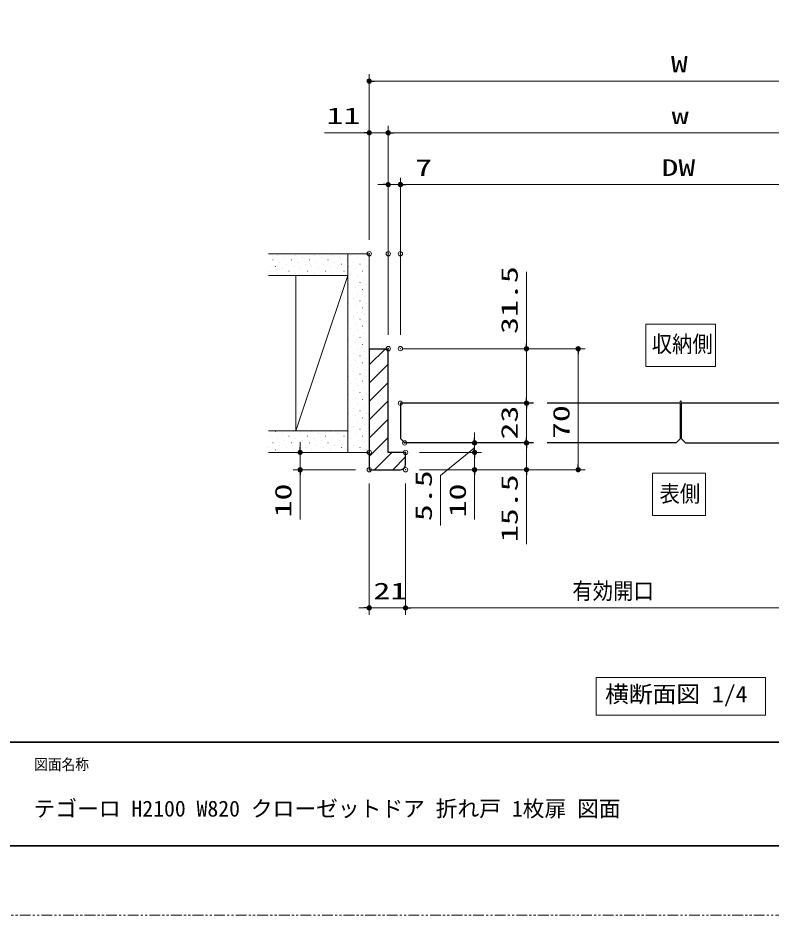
# Model space of a CAD drawing. Units: millimetres, scale not verified. Extents: x -1306 to 1306, y -607 to 607.
# Drawn here: x -883 to -447, y -594 to -75 of the extents above; entities that cross this region are included whole.
import ezdxf
from ezdxf.enums import TextEntityAlignment as Align

# ---------------------------------------------------------------- set-up
doc = ezdxf.new("R2010")
doc.units = ezdxf.units.MM
doc.header["$LTSCALE"] = 5
doc.header["$PDMODE"] = 32
doc.header["$PDSIZE"] = 2.5
doc.linetypes.add('USER1', pattern=[0.375, 0.25, -0.125])
doc.linetypes.add('USER3', pattern=[2.5, 1.25, -0.25, 0.25, -0.25, 0.25, -0.25])
for name, color, linetype, lineweight in [('0-1_線(白)', 7, 'Continuous', 30), ('0-2_線(黄)', 2, 'Continuous', 15), ('0-3_点線(水)', 4, 'USER1', 9), ('0-5_ハッチング', 6, 'Continuous', 9), ('0-7_寸法線', 3, 'Continuous', 13), ('0-8_0', 3, 'Continuous', 25), ('0-9_DEFPOINTS', 7, 'Continuous', 5), ('0-B_陰線', 4, 'USER3', 9), ('0-C_図面枠', 7, 'Continuous', 35)]:
    doc.layers.add(name, color=color, linetype=linetype, lineweight=lineweight)
doc.styles.add('ＭＳ ゴシック', font='')
doc.styles.get('ＭＳ ゴシック').set_extended_font_data('MS Gothic')

# ---------------------------------------------------------------- blocks, each defined once
blk = doc.blocks.new('_DOT')
at = {"layer": '0-8_0'}
blk.add_line((-2.5, 0), (-5, 0), dxfattribs=at)
for points in [[(0, 0), (-2.5, 0), (-2.48, 0.313)], [(0, 0), (-2.48, -0.313), (-2.5, 0)], [(0, 0), (-2.48, 0.313), (-2.421, 0.622)], [(0, 0), (-2.421, -0.622), (-2.48, -0.313)], [(0, 0), (-2.421, 0.622), (-2.324, 0.92)], [(0, 0), (-2.324, -0.92), (-2.421, -0.622)], [(0, 0), (-2.324, 0.92), (-2.191, 1.204)], [(0, 0), (-2.191, -1.204), (-2.324, -0.92)], [(0, 0), (-2.191, 1.204), (-2.023, 1.469)], [(0, 0), (-2.023, -1.469), (-2.191, -1.204)], [(0, 0), (-2.023, 1.469), (-1.822, 1.711)], [(0, 0), (-1.822, -1.711), (-2.023, -1.469)], [(0, 0), (-1.822, 1.711), (-1.594, 1.926)], [(0, 0), (-1.594, -1.926), (-1.822, -1.711)], [(0, 0), (-1.594, 1.926), (-1.34, 2.111)], [(0, 0), (-1.34, -2.111), (-1.594, -1.926)], [(0, 0), (-1.34, 2.111), (-1.064, 2.262)], [(0, 0), (-1.064, -2.262), (-1.34, -2.111)], [(0, 0), (-1.064, 2.262), (-0.773, 2.378)], [(0, 0), (-0.773, -2.378), (-1.064, -2.262)], [(0, 0), (-0.773, 2.378), (-0.468, 2.456)], [(0, 0), (-0.468, -2.456), (-0.773, -2.378)], [(0, 0), (-0.468, 2.456), (-0.157, 2.495)], [(0, 0), (-0.157, -2.495), (-0.468, -2.456)], [(0, 0), (-0.157, 2.495), (0.157, 2.495)], [(0, 0), (0.157, -2.495), (-0.157, -2.495)], [(0, 0), (0.157, 2.495), (0.468, 2.456)], [(0, 0), (0.468, 2.456), (0.773, 2.378)], [(0, 0), (0.773, 2.378), (1.064, 2.262)], [(0, 0), (1.064, 2.262), (1.34, 2.111)], [(0, 0), (1.34, 2.111), (1.594, 1.926)], [(0, 0), (1.594, 1.926), (1.822, 1.711)], [(0, 0), (1.822, 1.711), (2.023, 1.469)], [(0, 0), (2.023, 1.469), (2.191, 1.204)], [(0, 0), (2.191, 1.204), (2.324, 0.92)], [(0, 0), (2.324, 0.92), (2.421, 0.622)], [(0, 0), (2.421, 0.622), (2.48, 0.313)], [(0, 0), (2.48, 0.313), (2.5, 0)], [(0, 0), (0.468, -2.456), (0.157, -2.495)], [(0, 0), (0.773, -2.378), (0.468, -2.456)], [(0, 0), (1.064, -2.262), (0.773, -2.378)], [(0, 0), (1.34, -2.111), (1.064, -2.262)], [(0, 0), (1.594, -1.926), (1.34, -2.111)], [(0, 0), (1.822, -1.711), (1.594, -1.926)], [(0, 0), (2.023, -1.469), (1.822, -1.711)], [(0, 0), (2.191, -1.204), (2.023, -1.469)], [(0, 0), (2.324, -0.92), (2.191, -1.204)], [(0, 0), (2.421, -0.622), (2.324, -0.92)], [(0, 0), (2.48, -0.313), (2.421, -0.622)], [(0, 0), (2.5, 0), (2.48, -0.313)]]:
    blk.add_solid(points, dxfattribs=at)

msp = doc.modelspace()

# ---------------------------------------------------------------- linework, layer by layer
at = {"layer": '0-1_線(白)'}
for p, q in [((-679.396, -266.219), (-668.396, -266.219)), ((-584.334, -297.719), (-661.396, -297.719)), ((-499.271, -297.719), (-576.334, -297.719)), ((-499.271, -318.219), (-499.271, -297.719)), ((-498.771, -297.719), (-498.771, -318.219)), ((-421.709, -297.719), (-498.771, -297.719)), ((-584.334, -320.719), (-658.896, -320.719)), ((-501.771, -320.719), (-576.334, -320.719)), ((-501.771, -320.719), (-499.271, -318.219)), ((-498.771, -318.219), (-496.271, -320.719)), ((-496.271, -320.719), (-421.709, -320.719))]:
    msp.add_line(p, q, dxfattribs=at)
for points in [[(-679.396, -266.219), (-679.396, -336.219), (-661.396, -336.219)], [(-658.396, -333.219), (-658.396, -326.219), (-668.396, -326.219), (-668.396, -266.219)], [(-661.396, -297.719), (-661.396, -318.219), (-658.896, -320.719)]]:
    msp.add_lwpolyline(points, dxfattribs=at)
msp.add_arc((-661.396, -333.219), 3, 270, 0, dxfattribs=at)
at = {"layer": '0-2_線(黄)'}
for p, q in [((-737.786, -211.219), (-679.396, -211.219)), ((-691.896, -211.219), (-691.896, -326.219)), ((-679.396, -211.219), (-679.396, -266.219)), ((-737.786, -223.719), (-691.896, -223.719)), ((-721.896, -313.719), (-691.896, -223.719)), ((-721.896, -223.719), (-721.896, -313.719)), ((-737.786, -313.719), (-691.896, -313.719)), ((-737.786, -326.219), (-679.396, -326.219))]:
    msp.add_line(p, q, dxfattribs=at)
msp.add_lwpolyline([(-548.037, -456.405), (-450.006, -456.405), (-450.006, -478.24), (-548.037, -478.24)], close=True, dxfattribs=at)
at = {"layer": '0-3_点線(水)'}
for p, q in [((-498.521, -296.719), (-499.521, -296.719)), ((-499.021, -297.219), (-499.021, -296.219))]:
    msp.add_line(p, q, dxfattribs=at)
at = {"layer": '0-5_ハッチング'}
for p, q in [((-732.497, -212.027), (-732.447, -212.027)), ((-721.89, -212.027), (-721.84, -212.027)), ((-711.283, -212.027), (-711.233, -212.027)), ((-700.677, -212.027), (-700.627, -212.027)), ((-690.07, -212.027), (-690.02, -212.027)), ((-679.464, -212.027), (-679.414, -212.027)), ((-735.148, -214.679), (-735.098, -214.679)), ((-731.171, -216.005), (-731.121, -216.005)), ((-728.519, -213.353), (-728.469, -213.353)), ((-727.193, -217.331), (-727.143, -217.331)), ((-724.542, -214.679), (-724.492, -214.679)), ((-720.564, -216.005), (-720.514, -216.005)), ((-717.913, -213.353), (-717.863, -213.353)), ((-716.587, -217.331), (-716.537, -217.331)), ((-713.935, -214.679), (-713.885, -214.679)), ((-709.958, -216.005), (-709.908, -216.005)), ((-707.306, -213.353), (-707.256, -213.353)), ((-705.98, -217.331), (-705.93, -217.331)), ((-703.328, -214.679), (-703.278, -214.679)), ((-699.351, -216.005), (-699.301, -216.005)), ((-696.699, -213.353), (-696.649, -213.353)), ((-695.373, -217.331), (-695.323, -217.331)), ((-692.722, -214.679), (-692.672, -214.679)), ((-688.744, -216.005), (-688.694, -216.005)), ((-686.093, -213.353), (-686.043, -213.353)), ((-684.767, -217.331), (-684.717, -217.331)), ((-682.115, -214.679), (-682.065, -214.679)), ((-736.474, -221.308), (-736.424, -221.308)), ((-733.822, -218.657), (-733.772, -218.657)), ((-732.497, -222.634), (-732.447, -222.634)), ((-729.845, -219.982), (-729.795, -219.982)), ((-725.867, -221.308), (-725.817, -221.308)), ((-723.216, -218.657), (-723.166, -218.657)), ((-721.89, -222.634), (-721.84, -222.634)), ((-719.238, -219.982), (-719.188, -219.982)), ((-715.261, -221.308), (-715.211, -221.308)), ((-712.609, -218.657), (-712.559, -218.657)), ((-711.283, -222.634), (-711.233, -222.634)), ((-708.632, -219.982), (-708.582, -219.982)), ((-704.654, -221.308), (-704.604, -221.308)), ((-702.003, -218.657), (-701.953, -218.657)), ((-700.677, -222.634), (-700.627, -222.634)), ((-698.025, -219.982), (-697.975, -219.982)), ((-694.048, -221.308), (-693.998, -221.308)), ((-691.396, -218.657), (-691.346, -218.657)), ((-690.07, -222.634), (-690.02, -222.634)), ((-687.419, -219.982), (-687.369, -219.982)), ((-683.441, -221.308), (-683.391, -221.308)), ((-680.789, -218.657), (-680.739, -218.657)), ((-679.464, -222.634), (-679.414, -222.634)), ((-688.744, -226.611), (-688.694, -226.611)), ((-686.093, -223.96), (-686.043, -223.96)), ((-684.767, -227.937), (-684.717, -227.937)), ((-682.115, -225.286), (-682.065, -225.286)), ((-691.396, -229.263), (-691.346, -229.263)), ((-690.07, -233.241), (-690.02, -233.241)), ((-687.419, -230.589), (-687.369, -230.589)), ((-683.441, -231.915), (-683.391, -231.915)), ((-680.789, -229.263), (-680.739, -229.263)), ((-679.464, -233.241), (-679.414, -233.241)), ((-688.744, -237.218), (-688.694, -237.218)), ((-686.093, -234.566), (-686.043, -234.566)), ((-684.767, -238.544), (-684.717, -238.544)), ((-682.115, -235.892), (-682.065, -235.892)), ((-691.396, -239.87), (-691.346, -239.87)), ((-690.07, -243.847), (-690.02, -243.847)), ((-687.419, -241.196), (-687.369, -241.196)), ((-683.441, -242.521), (-683.391, -242.521)), ((-680.789, -239.87), (-680.739, -239.87)), ((-679.464, -243.847), (-679.414, -243.847)), ((-688.744, -247.825), (-688.694, -247.825)), ((-686.093, -245.173), (-686.043, -245.173)), ((-684.767, -249.151), (-684.717, -249.151)), ((-682.115, -246.499), (-682.065, -246.499)), ((-691.396, -250.476), (-691.346, -250.476)), ((-687.419, -251.802), (-687.369, -251.802)), ((-683.441, -253.128), (-683.391, -253.128)), ((-680.789, -250.476), (-680.739, -250.476)), ((-690.07, -254.454), (-690.02, -254.454)), ((-688.744, -258.431), (-688.694, -258.431)), ((-686.093, -255.78), (-686.043, -255.78)), ((-682.115, -257.105), (-682.065, -257.105)), ((-679.464, -254.454), (-679.414, -254.454)), ((-691.396, -261.083), (-691.346, -261.083)), ((-687.419, -262.409), (-687.369, -262.409)), ((-684.767, -259.757), (-684.717, -259.757)), ((-683.441, -263.735), (-683.391, -263.735)), ((-680.789, -261.083), (-680.739, -261.083)), ((-690.07, -265.06), (-690.02, -265.06)), ((-688.744, -269.038), (-688.694, -269.038)), ((-686.093, -266.386), (-686.043, -266.386)), ((-682.115, -267.712), (-682.065, -267.712)), ((-679.464, -265.06), (-679.414, -265.06)), ((-679.396, -275.6), (-670.015, -266.219)), ((-691.396, -271.69), (-691.346, -271.69)), ((-687.419, -273.015), (-687.369, -273.015)), ((-684.767, -270.364), (-684.717, -270.364)), ((-683.441, -274.341), (-683.391, -274.341)), ((-680.789, -271.69), (-680.739, -271.69)), ((-679.396, -286.206), (-668.396, -275.206)), ((-690.07, -275.667), (-690.02, -275.667)), ((-688.744, -279.644), (-688.694, -279.644)), ((-686.093, -276.993), (-686.043, -276.993)), ((-682.115, -278.319), (-682.065, -278.319)), ((-679.464, -275.667), (-679.414, -275.667)), ((-691.396, -282.296), (-691.346, -282.296)), ((-687.419, -283.622), (-687.369, -283.622)), ((-684.767, -280.97), (-684.717, -280.97)), ((-683.441, -284.948), (-683.391, -284.948)), ((-680.789, -282.296), (-680.739, -282.296)), ((-690.07, -286.274), (-690.02, -286.274)), ((-688.744, -290.251), (-688.694, -290.251)), ((-686.093, -287.599), (-686.043, -287.599)), ((-682.115, -288.925), (-682.065, -288.925)), ((-679.464, -286.274), (-679.414, -286.274)), ((-679.396, -296.813), (-668.396, -285.813)), ((-691.396, -292.903), (-691.346, -292.903)), ((-687.419, -294.229), (-687.369, -294.229)), ((-684.767, -291.577), (-684.717, -291.577)), ((-683.441, -295.554), (-683.391, -295.554)), ((-680.789, -292.903), (-680.739, -292.903)), ((-690.07, -296.88), (-690.02, -296.88)), ((-688.744, -300.858), (-688.694, -300.858)), ((-686.093, -298.206), (-686.043, -298.206)), ((-682.115, -299.532), (-682.065, -299.532)), ((-679.464, -296.88), (-679.414, -296.88)), ((-679.396, -307.42), (-668.396, -296.42)), ((-691.396, -303.509), (-691.346, -303.509)), ((-687.419, -304.835), (-687.369, -304.835)), ((-684.767, -302.184), (-684.717, -302.184)), ((-683.441, -306.161), (-683.391, -306.161)), ((-680.789, -303.509), (-680.739, -303.509)), ((-690.07, -307.487), (-690.02, -307.487)), ((-688.744, -311.464), (-688.694, -311.464)), ((-686.093, -308.813), (-686.043, -308.813)), ((-682.115, -310.138), (-682.065, -310.138)), ((-679.464, -307.487), (-679.414, -307.487)), ((-679.396, -318.026), (-668.396, -307.026)), ((-733.822, -314.116), (-733.772, -314.116)), ((-729.845, -315.442), (-729.795, -315.442)), ((-723.216, -314.116), (-723.166, -314.116)), ((-719.238, -315.442), (-719.188, -315.442)), ((-712.609, -314.116), (-712.559, -314.116)), ((-708.632, -315.442), (-708.582, -315.442)), ((-702.003, -314.116), (-701.953, -314.116)), ((-698.025, -315.442), (-697.975, -315.442)), ((-691.396, -314.116), (-691.346, -314.116)), ((-687.419, -315.442), (-687.369, -315.442)), ((-684.767, -312.79), (-684.717, -312.79)), ((-680.789, -314.116), (-680.739, -314.116)), ((-736.474, -316.768), (-736.424, -316.768)), ((-735.148, -320.745), (-735.098, -320.745)), ((-732.497, -318.093), (-732.447, -318.093)), ((-728.519, -319.419), (-728.469, -319.419)), ((-725.867, -316.768), (-725.817, -316.768)), ((-724.542, -320.745), (-724.492, -320.745)), ((-721.89, -318.093), (-721.84, -318.093)), ((-717.913, -319.419), (-717.863, -319.419)), ((-715.261, -316.768), (-715.211, -316.768)), ((-713.935, -320.745), (-713.885, -320.745)), ((-711.283, -318.093), (-711.233, -318.093)), ((-707.306, -319.419), (-707.256, -319.419)), ((-704.654, -316.768), (-704.604, -316.768)), ((-703.328, -320.745), (-703.278, -320.745)), ((-700.677, -318.093), (-700.627, -318.093)), ((-696.699, -319.419), (-696.649, -319.419)), ((-694.048, -316.768), (-693.998, -316.768)), ((-692.722, -320.745), (-692.672, -320.745)), ((-690.07, -318.093), (-690.02, -318.093)), ((-686.093, -319.419), (-686.043, -319.419)), ((-683.441, -316.768), (-683.391, -316.768)), ((-682.115, -320.745), (-682.065, -320.745)), ((-679.464, -318.093), (-679.414, -318.093)), ((-679.396, -328.633), (-668.396, -317.633)), ((-737.8, -323.397), (-737.75, -323.397)), ((-733.822, -324.723), (-733.772, -324.723)), ((-731.171, -322.071), (-731.121, -322.071)), ((-729.845, -326.048), (-729.795, -326.048)), ((-727.193, -323.397), (-727.143, -323.397)), ((-723.216, -324.723), (-723.166, -324.723)), ((-720.564, -322.071), (-720.514, -322.071)), ((-719.238, -326.048), (-719.188, -326.048)), ((-716.587, -323.397), (-716.537, -323.397)), ((-712.609, -324.723), (-712.559, -324.723)), ((-709.958, -322.071), (-709.908, -322.071)), ((-708.632, -326.048), (-708.582, -326.048)), ((-705.98, -323.397), (-705.93, -323.397)), ((-702.003, -324.723), (-701.953, -324.723)), ((-699.351, -322.071), (-699.301, -322.071)), ((-698.025, -326.048), (-697.975, -326.048)), ((-695.373, -323.397), (-695.323, -323.397)), ((-691.396, -324.723), (-691.346, -324.723)), ((-688.744, -322.071), (-688.694, -322.071)), ((-687.419, -326.048), (-687.369, -326.048)), ((-684.767, -323.397), (-684.717, -323.397)), ((-680.789, -324.723), (-680.739, -324.723)), ((-676.376, -336.219), (-666.376, -326.219)), ((-665.769, -336.219), (-658.396, -328.846))]:
    msp.add_line(p, q, dxfattribs=at)
at = {"layer": '0-7_寸法線'}
for p, q in [((-679.396, -203.219), (-679.396, -107.312)), ((-321.646, -111.312), (-676.396, -111.312)), ((-679.396, -203.219), (-679.396, -137.219)), ((-668.396, -203.219), (-668.396, -137.219)), ((-668.396, -258.126), (-668.396, -137.219)), ((-682.396, -141.219), (-705.301, -141.219)), ((-668.396, -141.219), (-679.396, -141.219)), ((-665.396, -141.219), (-662.396, -141.219)), ((-665.396, -141.219), (-332.646, -141.219)), ((-671.396, -171.219), (-674.396, -171.219)), ((-668.396, -203.219), (-668.396, -167.219)), ((-668.396, -171.219), (-661.394, -171.219)), ((-661.394, -203.219), (-661.394, -167.219)), ((-661.394, -258.126), (-661.394, -167.219)), ((-658.394, -171.219), (-640.727, -171.219)), ((-658.394, -171.219), (-339.646, -171.219)), ((-588.396, -263.219), (-588.396, -221.743)), ((-660.396, -266.219), (-554.396, -266.219)), ((-660.396, -266.219), (-584.396, -266.219)), ((-588.396, -297.719), (-588.396, -266.219)), ((-558.396, -333.219), (-558.396, -269.219)), ((-588.396, -294.719), (-588.396, -291.719)), ((-653.396, -297.719), (-584.396, -297.719)), ((-653.396, -297.719), (-584.396, -297.719)), ((-588.396, -320.719), (-588.396, -297.719)), ((-588.396, -300.719), (-588.396, -303.719)), ((-618.396, -317.719), (-618.396, -314.719)), ((-588.396, -317.719), (-588.396, -314.719)), ((-719.396, -323.219), (-719.396, -320.219)), ((-650.896, -320.719), (-584.396, -320.719)), ((-650.896, -320.719), (-584.396, -320.719)), ((-650.896, -320.719), (-614.396, -320.719)), ((-618.396, -323.219), (-618.396, -320.219)), ((-618.396, -326.219), (-618.396, -320.719)), ((-618.396, -326.219), (-618.396, -320.719)), ((-588.396, -320.719), (-588.396, -336.219)), ((-687.396, -326.219), (-723.396, -326.219)), ((-719.396, -326.219), (-719.396, -336.219)), ((-650.396, -326.219), (-614.396, -326.219)), ((-650.396, -326.219), (-614.396, -326.219)), ((-618.396, -326.219), (-618.396, -336.219)), ((-588.396, -323.719), (-588.396, -326.719)), ((-618.396, -329.219), (-618.396, -332.219)), ((-687.396, -336.219), (-723.396, -336.219)), ((-650.396, -336.219), (-554.396, -336.219)), ((-650.396, -336.219), (-584.396, -336.219)), ((-650.396, -336.219), (-614.396, -336.219)), ((-719.396, -339.219), (-719.396, -364.981)), ((-618.396, -339.219), (-618.396, -364.981)), ((-588.396, -339.219), (-588.396, -379.266)), ((-679.396, -344.219), (-679.396, -420.219)), ((-658.396, -344.219), (-658.396, -420.219)), ((-658.396, -344.219), (-658.396, -420.219)), ((-682.396, -416.219), (-685.396, -416.219)), ((-658.396, -416.219), (-679.396, -416.219)), ((-655.396, -416.219), (-652.396, -416.219)), ((-655.396, -416.219), (-423.493, -416.219))]:
    msp.add_line(p, q, dxfattribs=at)
for points in [[(-519.164, -276.553), (-519.164, -252.035), (-478.878, -252.035), (-478.878, -276.553)], [(-515.459, -362.817), (-515.459, -338.3), (-484.771, -338.3), (-484.771, -362.817)]]:
    msp.add_lwpolyline(points, close=True, dxfattribs=at)
msp.add_lwpolyline([(-618.396, -323.469), (-638.086, -339.613), (-638.086, -368.565)], dxfattribs=at)
at = {"layer": '0-9_DEFPOINTS'}
for p in [(-679.396, -111.312), (-668.396, -141.219), (-661.394, -171.219), (-679.396, -211.219), (-668.396, -211.219), (-661.394, -211.219), (-668.396, -266.126), (-668.396, -266.219), (-661.394, -266.126), (-588.396, -266.219), (-558.396, -266.219), (-661.396, -297.719), (-588.396, -297.719), (-658.896, -320.719), (-618.396, -320.719), (-588.396, -320.719), (-679.396, -326.219), (-658.396, -326.219), (-719.396, -336.219), (-679.396, -336.219), (-679.396, -336.219), (-658.396, -336.219), (-658.396, -336.219), (-618.396, -336.219), (-679.396, -416.219)]:
    msp.add_point(p, dxfattribs=at)
at = {"layer": '0-B_陰線'}
msp.add_line((387.036, -594), (-1292.964, -594), dxfattribs=at)
at = {"layer": '0-C_図面枠'}
msp.add_line((-1252.964, -494), (347.036, -494), dxfattribs=at)
msp.add_lwpolyline([(-1252.964, -554), (347.036, -554), (347.036, 554), (-1252.964, 554)], close=True, dxfattribs=at)

# ---------------------------------------------------------------- block references
at = {"layer": '0-7_寸法線', "xscale": 0.6, "yscale": 0.6}
for p, rotation in [((-679.396, -111.312), 180), ((-668.396, -141.219), 180), ((-668.396, -141.219), 180), ((-661.394, -171.219), 180), ((-661.394, -171.219), 180), ((-588.396, -266.219), 270), ((-558.396, -266.219), 90), ((-588.396, -297.719), 270), ((-588.396, -297.719), 90), ((-618.396, -320.719), 270), ((-588.396, -320.719), 270), ((-588.396, -320.719), 90), ((-719.396, -326.219), 270), ((-618.396, -326.219), 270), ((-618.396, -326.219), 90), ((-719.396, -336.219), 90), ((-618.396, -336.219), 90), ((-588.396, -336.219), 90), ((-558.396, -336.219), 270), ((-658.396, -416.219), 180), ((-658.396, -416.219), 180)]:
    msp.add_blockref('_DOT', p, dxfattribs=dict(at, rotation=rotation))
for p in [(-679.396, -141.219), (-668.396, -171.219), (-679.396, -416.219)]:
    msp.add_blockref('_DOT', p, dxfattribs=at)

# ---------------------------------------------------------------- texts
at = {"layer": '0-2_線(黄)', "style": 'ＭＳ ゴシック', "width": 1.05}
msp.add_text('横断面図 1/4', height=9.604, dxfattribs=at).set_placement((-542.844, -473.783), align=Align.BOTTOM_LEFT)
at = {"layer": '0-7_寸法線', "style": 'ＭＳ ゴシック'}
for s, width, p in [('W', 1.5, (-504.736, -109.162)), ('11', 1.5, (-704.158, -139.069)), ('w', 1.5, (-504.259, -139.069)), ('7', 1.5, (-652.822, -169.069)), ('DW', 1.5, (-510.21, -169.069)), ('収納側', 0.9, (-515.859, -271.167)), ('表側', 0.9, (-511.339, -357.799)), ('21', 1.5, (-676.992, -414.069)), ('有効開口', 0.9, (-561.809, -414.069))]:
    msp.add_text(s, height=9.604, dxfattribs=dict(at, width=width)).set_placement(p, align=Align.BOTTOM_LEFT)
at = {"layer": '0-7_寸法線', "style": 'ＭＳ ゴシック', "width": 1.5}
for s, p in [('31.5', (-590.546, -257.647)), ('23', (-590.546, -318.743)), ('70', (-560.546, -318.463)), ('5.5', (-640.235, -365.994)), ('15.5', (-590.546, -378.124)), ('10', (-721.546, -363.838)), ('10', (-620.546, -363.838))]:
    msp.add_text(s, height=9.604, rotation=90, dxfattribs=at).set_placement(p, align=Align.BOTTOM_LEFT)
at = {"layer": '0-C_図面枠', "style": 'ＭＳ ゴシック', "width": 0.9}
msp.add_text('図面名称', height=6.452, dxfattribs=at).set_placement((-873.367, -511.963), align=Align.BOTTOM_LEFT)
at = {"layer": '0-C_図面枠', "style": 'ＭＳ ゴシック'}
msp.add_text('テゴーロ H2100 W820 クローゼットドア 折れ戸 1枚扉 図面', height=9.236, dxfattribs=at).set_placement((-873.76, -539.776), align=Align.BOTTOM_LEFT)

doc.saveas('drawing.dxf')
